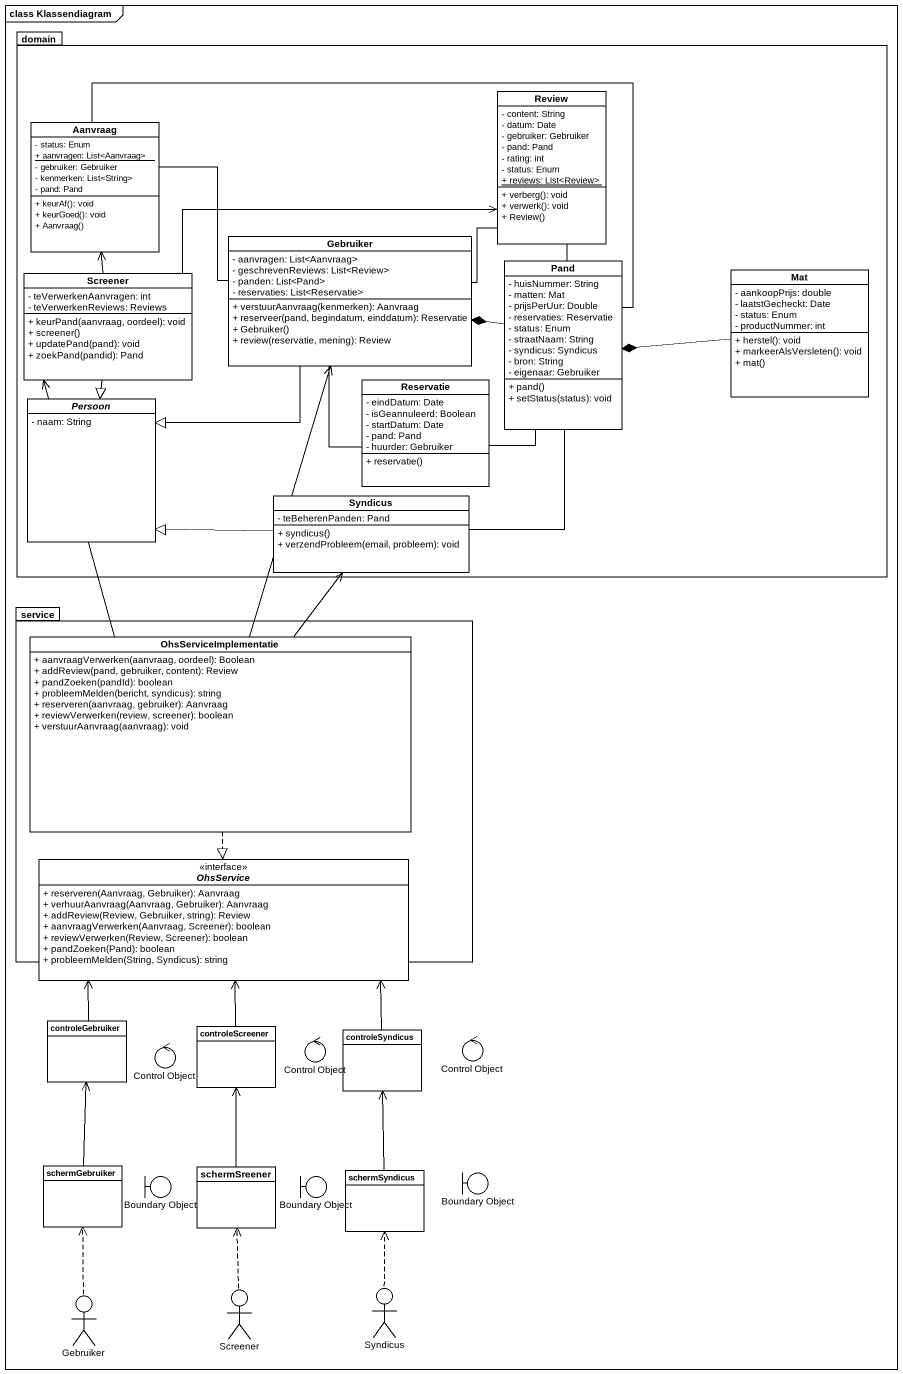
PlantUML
@startuml
mainframe class Klassendiagram
allowmixing
hide circle
hide empty members
skinparam classAttributeIconSize 0
package domain {
  class Review {
    - content: String
    - datum: Date
    - gebruiker: Gebruiker
    - pand: Pand
    - rating: int
    - status: Enum
    {static} + reviews: List<Review>
    + verberg(): void
    + verwerk(): void
    + Review()
  }
  class Aanvraag {
    - status: Enum
    {static} + aanvragen: List<Aanvraag>
    - gebruiker: Gebruiker
    - kenmerken: List<String>
    - pand: Pand
    + keurAf(): void
    + keurGoed(): void
    + Aanvraag()
  }
  class Gebruiker {
    - aanvragen: List<Aanvraag>
    - geschrevenReviews: List<Review>
    - panden: List<Pand>
    - reservaties: List<Reservatie>
    + verstuurAanvraag(kenmerken): Aanvraag
    + reserveer(pand, begindatum, einddatum): Reservatie
    + Gebruiker()
    + review(reservatie, mening): Review
  }
  class Screener {
    - teVerwerkenAanvragen: int
    - teVerwerkenReviews: Reviews
    + keurPand(aanvraag, oordeel): void
    + screener()
    + updatePand(pand): void
    + zoekPand(pandid): Pand
  }
  class Pand {
    - huisNummer: String
    - matten: Mat
    - prijsPerUur: Double
    - reservaties: Reservatie
    - status: Enum
    - straatNaam: String
    - syndicus: Syndicus
    - bron: String
    - eigenaar: Gebruiker
    + pand()
    + setStatus(status): void
  }
  class Mat {
    - aankoopPrijs: double
    - laatstGecheckt: Date
    - status: Enum
    - productNummer: int
    + herstel(): void
    + markeerAlsVersleten(): void
    + mat()
  }
  abstract class Persoon {
    - naam: String
  }
  class Reservatie {
    - eindDatum: Date
    - isGeannuleerd: Boolean
    - startDatum: Date
    - pand: Pand
    - huurder: Gebruiker
    + reservatie()
  }
  class Syndicus {
    - teBeherenPanden: Pand
    + syndicus()
    + verzendProbleem(email, probleem): void
  }
}
package service {
  class OhsServiceImplementatie {
    + aanvraagVerwerken(aanvraag, oordeel): Boolean
    + addReview(pand, gebruiker, content): Review
    + pandZoeken(pandId): boolean
    + probleemMelden(bericht, syndicus): string
    + reserveren(aanvraag, gebruiker): Aanvraag
    + reviewVerwerken(review, screener): boolean
    + verstuurAanvraag(aanvraag): void
  }
}
interface OhsService {
  + reserveren(Aanvraag, Gebruiker): Aanvraag
  + verhuurAanvraag(Aanvraag, Gebruiker): Aanvraag
  + addReview(Review, Gebruiker, string): Review
  + aanvraagVerwerken(Aanvraag, Screener): boolean
  + reviewVerwerken(Review, Screener): boolean
  + pandZoeken(Pand): boolean
  + probleemMelden(String, Syndicus): string
}
class controleGebruiker
class controleScreener
control "Control Object" as Control_Object
class controleSyndicus
control "Control Object" as Control_Object_2
control "Control Object" as Control_Object_3
class schermGebruiker
boundary "Boundary Object" as Boundary_Object
class schermSreener
boundary "Boundary Object" as Boundary_Object_2
class schermSyndicus
boundary "Boundary Object" as Boundary_Object_3
actor "Gebruiker" as Gebruiker_2
actor "Screener" as Screener_2
actor "Syndicus" as Syndicus_2
Review -- Pand
Aanvraag -right- Gebruiker
Aanvraag -right- Pand
Gebruiker -up- Review
Gebruiker --|> Persoon
Screener -right-> Review
Screener -up-> Aanvraag
Screener --|> Persoon
Pand -left-* Gebruiker
Pand -- Syndicus
Mat -left-* Pand
Reservatie -up- Gebruiker
Reservatie -up- Pand
Syndicus -left-|> Persoon
OhsServiceImplementatie -up-> Gebruiker
OhsServiceImplementatie -up-> Screener
OhsServiceImplementatie -up-> Syndicus
OhsServiceImplementatie ..|> OhsService
controleGebruiker -up-> OhsService
controleScreener -up-> OhsService
controleSyndicus -up-> OhsService
schermGebruiker -up-> controleGebruiker
schermSreener -up-> controleScreener
schermSyndicus -up-> controleSyndicus
Gebruiker_2 .up.> schermGebruiker
Screener_2 .up.> schermSreener
Syndicus_2 .up.> schermSyndicus
@enduml
